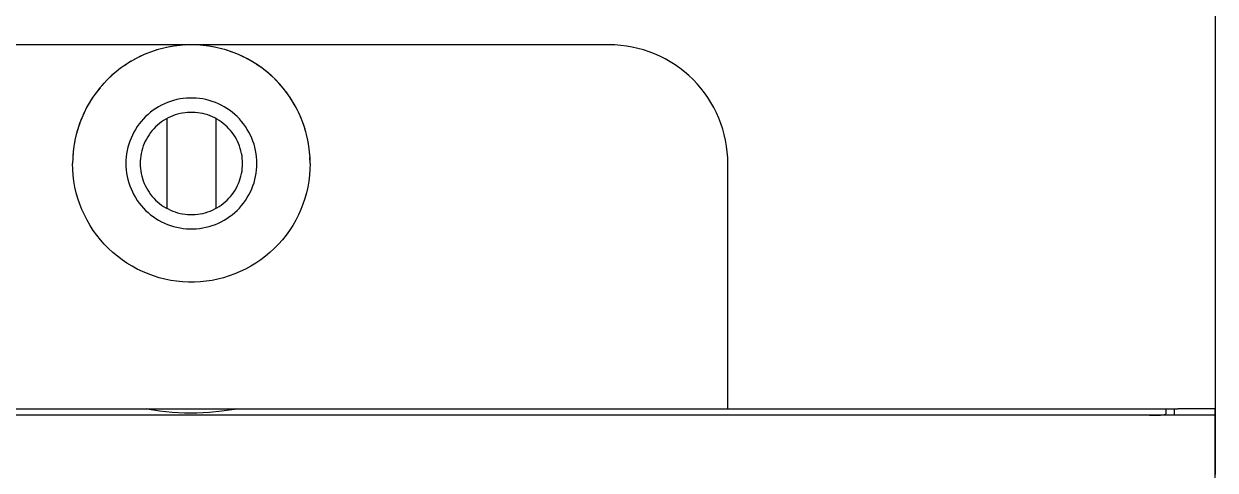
# Model space of a CAD drawing. Header units: millimetres. Extents: x 0 to 50, y 0 to 130.
# Drawn here: x 20.91 to 50, y 21.5 to 32.41 of the extents above; entities that cross this region are included whole.
import ezdxf

# ---------------------------------------------------------------- set-up
doc = ezdxf.new("R2010")
doc.units = ezdxf.units.MM

msp = doc.modelspace()

# ---------------------------------------------------------------- linework, layer by layer
at = {"color": 4, "linetype": 'CONTINUOUS', "true_color": 0x40d9ff}
for p, q in [((50, 107), (50, 23)), ((24.05, 31.739), (23.981, 31.714)), ((24.187, 31.783), (24.117, 31.761)), ((24.326, 31.82), (24.254, 31.802)), ((24.466, 31.85), (24.394, 31.835)), ((24.607, 31.873), (24.535, 31.862)), ((24.75, 31.889), (24.677, 31.881)), ((24.893, 31.897), (24.82, 31.894)), ((25.037, 31.899), (24.963, 31.899)), ((25.18, 31.894), (25.107, 31.897)), ((25.323, 31.881), (25.25, 31.889)), ((25.465, 31.862), (25.393, 31.873)), ((25.606, 31.835), (25.534, 31.85)), ((25.746, 31.802), (25.674, 31.82)), ((25.883, 31.761), (25.813, 31.783)), ((26.019, 31.714), (25.95, 31.739)), ((23.408, 31.423), (23.347, 31.382)), ((23.53, 31.499), (23.467, 31.461)), ((23.655, 31.569), (23.591, 31.534)), ((23.784, 31.632), (23.718, 31.6)), ((23.916, 31.689), (23.848, 31.661)), ((26.152, 31.661), (26.084, 31.689)), ((26.282, 31.6), (26.216, 31.632)), ((26.409, 31.534), (26.345, 31.569)), ((26.533, 31.461), (26.47, 31.499)), ((26.653, 31.382), (26.592, 31.423)), ((23.067, 31.161), (23.013, 31.111)), ((23.176, 31.254), (23.12, 31.207)), ((23.29, 31.342), (23.231, 31.297)), ((26.769, 31.297), (26.71, 31.342)), ((26.88, 31.207), (26.824, 31.254)), ((26.987, 31.111), (26.933, 31.161)), ((22.769, 30.852), (22.722, 30.794)), ((22.863, 30.96), (22.814, 30.904)), ((22.963, 31.063), (22.911, 31.01)), ((27.089, 31.01), (27.037, 31.063)), ((27.186, 30.904), (27.137, 30.96)), ((27.278, 30.794), (27.231, 30.852)), ((22.597, 30.622), (22.556, 30.559)), ((22.68, 30.739), (22.636, 30.679)), ((27.364, 30.679), (27.32, 30.739)), ((27.444, 30.559), (27.403, 30.622)), ((22.448, 30.377), (22.414, 30.31)), ((22.519, 30.501), (22.482, 30.436)), ((27.518, 30.436), (27.481, 30.501)), ((27.586, 30.31), (27.552, 30.377)), ((22.272, 29.984), (22.248, 29.911)), ((22.324, 30.118), (22.296, 30.047)), ((22.383, 30.249), (22.352, 30.18)), ((24.4, 30.096), (24.4, 27.904)), ((25.6, 30.096), (25.6, 27.904)), ((27.648, 30.18), (27.617, 30.249)), ((27.704, 30.047), (27.676, 30.118)), ((27.752, 29.911), (27.728, 29.984)), ((22.188, 29.71), (22.171, 29.632)), ((22.227, 29.848), (22.206, 29.773)), ((27.794, 29.773), (27.773, 29.848)), ((27.829, 29.632), (27.812, 29.71)), ((22.132, 29.429), (22.121, 29.343)), ((22.157, 29.57), (22.142, 29.489)), ((27.858, 29.489), (27.843, 29.57)), ((27.879, 29.343), (27.868, 29.429)), ((22.104, 29.143), (22.1, 29)), ((22.114, 29.287), (22.107, 29.191)), ((27.893, 29.191), (27.886, 29.287)), ((27.9, 29), (27.896, 29.143)), ((11.9, 23), (38.1, 23)), ((24.1, 23), (24.1, 22.969)), ((25.9, 22.969), (25.9, 23)), ((49, 23), (49, 22.85)), ((49.997, 23), (49.086, 23)), ((49.997, 23), (50, 23)), ((50, 8.533), (50, 23)), ((50, 22.85), (0, 22.85))]:
    msp.add_line(p, q, dxfattribs=at)
for points in [[(38.1, 23), (38.1, 29), (38.097, 29.142), (38.086, 29.284), (38.069, 29.426), (38.044, 29.566), (38.013, 29.705), (37.975, 29.842), (37.93, 29.977), (37.879, 30.11), (37.822, 30.24), (37.758, 30.367), (37.687, 30.491), (37.611, 30.611), (37.529, 30.728), (37.442, 30.84), (37.349, 30.948), (37.251, 31.051), (37.148, 31.149), (37.04, 31.242), (36.928, 31.329), (36.811, 31.411), (36.691, 31.487), (36.567, 31.558), (36.44, 31.622), (36.31, 31.679), (36.177, 31.73), (36.042, 31.775), (35.905, 31.813), (35.766, 31.844), (35.626, 31.869), (35.484, 31.886), (35.342, 31.897), (35.2, 31.9), (14.8, 31.9)], [(27.9, 29), (27.897, 29.142), (27.886, 29.284), (27.869, 29.426), (27.844, 29.566), (27.813, 29.705), (27.775, 29.842), (27.73, 29.977), (27.679, 30.11), (27.622, 30.24), (27.558, 30.367), (27.487, 30.491), (27.411, 30.611), (27.329, 30.728), (27.242, 30.84), (27.149, 30.948), (27.051, 31.051), (26.948, 31.149), (26.84, 31.242), (26.728, 31.329), (26.611, 31.411), (26.491, 31.487), (26.367, 31.558), (26.24, 31.622), (26.11, 31.679), (25.977, 31.73), (25.842, 31.775), (25.705, 31.813), (25.566, 31.844), (25.426, 31.869), (25.284, 31.886), (25.142, 31.897), (25, 31.9), (24.858, 31.897), (24.716, 31.886), (24.574, 31.869), (24.434, 31.844), (24.295, 31.813), (24.158, 31.775), (24.023, 31.73), (23.89, 31.679), (23.76, 31.622), (23.633, 31.558), (23.509, 31.487), (23.389, 31.411), (23.272, 31.329), (23.16, 31.242), (23.052, 31.149), (22.949, 31.051), (22.851, 30.948), (22.758, 30.84), (22.671, 30.728), (22.589, 30.611), (22.513, 30.491), (22.442, 30.367), (22.378, 30.24), (22.321, 30.11), (22.27, 29.977), (22.225, 29.842), (22.187, 29.705), (22.156, 29.566), (22.131, 29.426), (22.114, 29.284), (22.103, 29.142), (22.1, 29)], [(26.598, 28.92), (26.6, 29), (26.598, 29.08), (26.592, 29.159), (26.582, 29.238), (26.568, 29.317), (26.551, 29.395), (26.529, 29.472), (26.504, 29.547), (26.474, 29.621), (26.442, 29.694), (26.405, 29.765), (26.365, 29.834), (26.322, 29.901), (26.275, 29.966), (26.226, 30.028), (26.173, 30.088), (26.117, 30.145), (26.059, 30.2), (25.998, 30.251), (25.934, 30.299), (25.868, 30.344), (25.8, 30.386), (25.73, 30.424), (25.658, 30.458), (25.585, 30.489), (25.51, 30.517), (25.433, 30.54), (25.356, 30.56), (25.278, 30.576), (25.199, 30.588), (25.12, 30.596), (25.04, 30.6), (24.96, 30.6), (24.88, 30.596), (24.801, 30.588), (24.722, 30.576), (24.644, 30.56), (24.567, 30.54), (24.49, 30.517), (24.415, 30.489), (24.342, 30.458), (24.27, 30.424), (24.2, 30.386), (24.132, 30.344), (24.066, 30.299), (24.002, 30.251), (23.941, 30.2), (23.883, 30.145), (23.827, 30.088), (23.774, 30.028), (23.725, 29.966), (23.678, 29.901), (23.635, 29.834), (23.595, 29.765), (23.558, 29.694), (23.526, 29.621), (23.496, 29.547), (23.471, 29.472), (23.449, 29.395), (23.432, 29.317), (23.418, 29.238), (23.408, 29.159), (23.402, 29.08), (23.4, 29), (23.402, 28.92), (23.408, 28.841), (23.418, 28.762), (23.432, 28.683), (23.449, 28.605), (23.471, 28.528), (23.496, 28.453), (23.526, 28.379), (23.558, 28.306), (23.595, 28.235), (23.635, 28.166), (23.678, 28.099), (23.725, 28.034), (23.774, 27.972), (23.827, 27.912), (23.883, 27.855), (23.941, 27.8), (24.002, 27.749), (24.066, 27.701), (24.132, 27.656), (24.2, 27.614), (24.27, 27.576), (24.342, 27.542), (24.415, 27.511), (24.49, 27.483), (24.567, 27.46), (24.644, 27.44), (24.722, 27.424), (24.801, 27.412), (24.88, 27.404), (24.96, 27.4), (25.04, 27.4), (25.12, 27.404), (25.199, 27.412), (25.278, 27.424), (25.356, 27.44), (25.433, 27.46), (25.51, 27.483), (25.585, 27.511), (25.658, 27.542), (25.73, 27.576), (25.8, 27.614), (25.868, 27.656), (25.934, 27.701), (25.998, 27.749), (26.059, 27.8), (26.117, 27.855), (26.173, 27.912), (26.226, 27.972), (26.275, 28.034), (26.322, 28.099), (26.365, 28.166), (26.405, 28.235), (26.442, 28.306), (26.474, 28.379), (26.504, 28.453), (26.529, 28.528), (26.551, 28.605), (26.568, 28.683), (26.582, 28.762), (26.592, 28.841), (26.598, 28.92)], [(23.752, 29.062), (23.75, 29), (23.752, 28.938), (23.756, 28.876), (23.764, 28.814), (23.775, 28.752), (23.789, 28.692), (23.806, 28.632), (23.825, 28.572), (23.848, 28.514), (23.874, 28.458), (23.902, 28.402), (23.933, 28.348), (23.967, 28.296), (24.004, 28.245), (24.042, 28.197), (24.084, 28.15), (24.127, 28.105), (24.173, 28.063), (24.221, 28.023), (24.27, 27.985), (24.322, 27.95), (24.375, 27.917), (24.43, 27.888), (24.486, 27.861), (24.543, 27.836), (24.602, 27.815), (24.661, 27.797), (24.722, 27.781), (24.783, 27.769), (24.845, 27.76), (24.907, 27.753), (24.969, 27.75), (25.031, 27.75), (25.093, 27.753), (25.155, 27.76), (25.217, 27.769), (25.278, 27.781), (25.339, 27.797), (25.398, 27.815), (25.457, 27.836), (25.514, 27.861), (25.57, 27.888), (25.625, 27.917), (25.678, 27.95), (25.73, 27.985), (25.779, 28.023), (25.827, 28.063), (25.873, 28.105), (25.916, 28.15), (25.958, 28.197), (25.996, 28.245), (26.033, 28.296), (26.067, 28.348), (26.098, 28.402), (26.126, 28.458), (26.152, 28.514), (26.175, 28.572), (26.194, 28.632), (26.211, 28.692), (26.225, 28.752), (26.236, 28.814), (26.244, 28.876), (26.248, 28.938), (26.25, 29), (26.248, 29.062), (26.244, 29.124), (26.236, 29.186), (26.225, 29.248), (26.211, 29.308), (26.194, 29.368), (26.175, 29.428), (26.152, 29.486), (26.126, 29.542), (26.098, 29.598), (26.067, 29.652), (26.033, 29.704), (25.996, 29.755), (25.958, 29.803), (25.916, 29.85), (25.873, 29.895), (25.827, 29.937), (25.779, 29.977), (25.73, 30.015), (25.678, 30.05), (25.625, 30.083), (25.57, 30.112), (25.514, 30.139), (25.457, 30.164), (25.398, 30.185), (25.339, 30.203), (25.278, 30.219), (25.217, 30.231), (25.155, 30.24), (25.093, 30.247), (25.031, 30.25), (24.969, 30.25), (24.907, 30.247), (24.845, 30.24), (24.783, 30.231), (24.722, 30.219), (24.661, 30.203), (24.602, 30.185), (24.543, 30.164), (24.486, 30.139), (24.43, 30.112), (24.375, 30.083), (24.322, 30.05), (24.27, 30.015), (24.221, 29.977), (24.173, 29.937), (24.127, 29.895), (24.084, 29.85), (24.042, 29.803), (24.004, 29.755), (23.967, 29.704), (23.933, 29.652), (23.902, 29.598), (23.874, 29.542), (23.848, 29.486), (23.825, 29.428), (23.806, 29.368), (23.789, 29.308), (23.775, 29.248), (23.764, 29.186), (23.756, 29.124), (23.752, 29.062)], [(27.9, 29), (27.896, 28.855), (27.886, 28.711), (27.868, 28.568), (27.843, 28.425), (27.81, 28.284), (27.771, 28.145), (27.725, 28.008), (27.672, 27.874), (27.613, 27.742), (27.547, 27.613), (27.475, 27.488), (27.396, 27.366), (27.312, 27.249), (27.222, 27.136), (27.126, 27.027), (27.025, 26.924), (26.919, 26.826), (26.808, 26.733), (26.693, 26.645), (26.573, 26.564), (26.45, 26.489), (26.323, 26.419), (26.193, 26.357), (26.059, 26.3), (25.924, 26.251), (25.785, 26.208), (25.645, 26.173), (25.504, 26.144), (25.361, 26.123), (25.217, 26.108), (25.072, 26.101), (24.928, 26.101), (24.783, 26.108), (24.639, 26.123), (24.496, 26.144), (24.355, 26.173), (24.215, 26.208), (24.076, 26.251), (23.941, 26.3), (23.807, 26.357), (23.677, 26.419), (23.55, 26.489), (23.427, 26.564), (23.307, 26.645), (23.192, 26.733), (23.081, 26.826), (22.975, 26.924), (22.874, 27.027), (22.778, 27.136), (22.688, 27.249), (22.604, 27.366), (22.525, 27.488), (22.453, 27.613), (22.387, 27.742), (22.328, 27.874), (22.275, 28.008), (22.229, 28.145), (22.19, 28.284), (22.157, 28.425), (22.132, 28.568), (22.114, 28.711), (22.104, 28.855), (22.1, 29)], [(26.094, 23), (26.045, 22.99), (25.744, 22.946), (25.441, 22.916), (25.137, 22.902), (24.832, 22.902), (24.528, 22.918), (24.225, 22.949), (23.923, 22.996), (23.903, 23)], [(38.1, 23), (47.5, 23), (47.623, 23), (47.745, 23), (47.867, 23), (47.988, 23), (48.107, 23), (48.226, 23), (48.342, 23), (48.457, 23), (48.569, 23), (48.678, 23), (48.785, 23), (48.889, 23), (48.989, 23), (49.086, 23)], [(48.397, 22.85), (48.416, 22.85), (48.439, 22.85), (48.462, 22.85), (48.484, 22.85), (48.506, 22.85), (48.527, 22.85), (48.548, 22.851), (48.569, 22.851), (48.589, 22.851), (48.608, 22.851), (48.626, 22.852), (48.644, 22.852), (48.661, 22.853), (48.677, 22.854), (48.692, 22.855), (48.707, 22.855), (48.72, 22.857), (48.733, 22.858), (48.744, 22.859), (48.755, 22.861), (48.764, 22.862), (48.772, 22.864), (48.78, 22.866), (48.786, 22.868), (48.791, 22.871), (48.795, 22.873), (48.798, 22.876), (48.799, 22.878), (48.8, 22.881), (48.8, 23)], [(49.997, 23), (49.988, 23), (49.973, 23), (49.952, 23), (49.925, 23), (49.892, 23), (49.854, 23), (49.81, 23), (49.76, 23), (49.705, 23), (49.644, 23), (49.579, 23), (49.508, 23), (49.433, 23), (49.352, 23), (49.268, 23), (49.179, 23), (49.086, 23)], [(50, 23), (50, 22.97), (50, 22.927), (50, 22.893), (50, 22.869), (50, 22.855), (50, 22.85)], [(50, 22.85), (50, 22.367), (50, 21.883), (50, 21.4)]]:
    msp.add_lwpolyline(points, dxfattribs=at)

doc.saveas('drawing.dxf')
